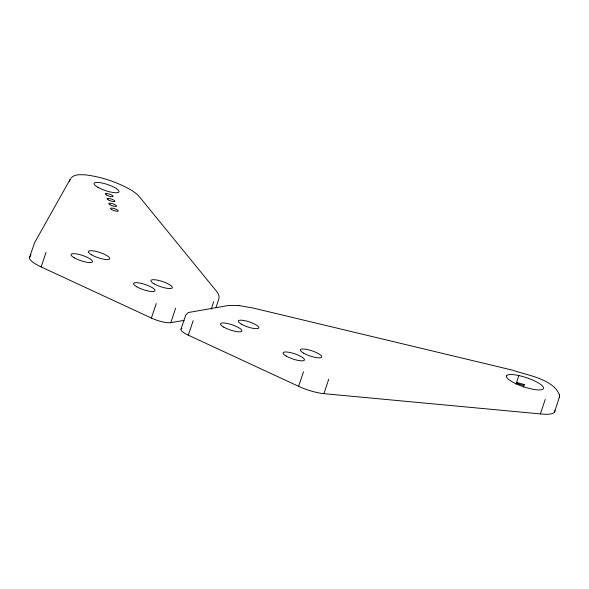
<?xml version="1.0" encoding="UTF-8"?>
<svg xmlns="http://www.w3.org/2000/svg" width="589" height="589" viewBox="0 0 589 589"><rect width="100%" height="100%" fill="white"/><g stroke="black" fill="none" stroke-linecap="round" stroke-linejoin="round"><path stroke-width="0.88" d="M559.528 395.079C553.285 378.779 526.809 375.23 512.577 370.172L253.123 308.032L238.722 305.492M554.536 412.05L559.366 397.17M559.344 397.531L559.55 394.726M213.733 301.59L211.237 309.203M175.632 308.135L170.81 322.662A15.034 3.659 18.6 0 1 151.38 318.053L41.12 266.92A23.825 5.802 18.6 0 1 29.627 257.187L34.574 242.72L70.282 179.115L69.406 181.493M545.23 399.386L540.393 413.912L323.935 393.658A23.825 5.802 18.6 0 1 298.586 386.31L188.281 335.163A15.034 3.659 18.6 0 1 181.905 328.375M328.772 379.139L323.935 393.658M41.12 266.92L46.03 252.423M151.38 318.053L156.291 303.549M181.007 329.067L185.785 314.916L188.355 312.523L228.046 305.544L238.965 305.514M188.281 335.163L193.192 320.666M216.038 307.348L218.652 299.58C219.785 296.716 218.475 293.565 216.59 291.349L140.197 197.749L137.149 194.304L131.907 190.49C117.594 182.207 101.544 176.796 85.118 174.823C80.465 174.771 74.111 173.843 70.952 178.29M298.586 386.31L303.497 371.814M515.964 384.205L518.872 375.561M523.326 387.216L524.203 384.624L523.437 384.359A19.54 4.764 18.6 0 0 516.546 382.475L516.789 382.813A4.064 0.987 18.6 0 0 521.339 384.86A4.064 0.987 18.6 0 0 524.203 384.624M29.627 257.187L30.967 254.801M170.81 322.662L184.107 320.372M554.926 410.496A37.586 9.159 18.6 0 1 540.393 413.912M506.525 375.892L506.628 377.181L507.895 378.786A19.54 4.764 18.6 0 0 521.942 386.193L524.262 386.988A19.54 4.764 18.6 0 0 531.153 388.873L533.303 389.307A19.54 4.764 18.6 0 0 543.5 388.549L543.389 387.26L542.13 385.655A19.54 4.764 18.6 0 0 528.083 378.248L525.763 377.453A19.54 4.764 18.6 0 0 506.525 375.892M241.409 324.171A10.808 2.636 18.6 0 0 258.519 328.228A10.808 2.636 18.6 0 0 245.709 320.872A10.808 2.636 18.6 0 0 241.409 324.171M303.622 353.157A11.272 2.746 18.6 0 0 321.469 357.39A11.272 2.746 18.6 0 0 308.113 349.711A11.272 2.746 18.6 0 0 303.622 353.157M286.306 356.131A11.272 2.746 18.6 0 0 304.152 360.365A11.272 2.746 18.6 0 0 290.789 352.686A11.272 2.746 18.6 0 0 286.306 356.131M223.783 327.138A11.272 2.746 18.6 0 0 241.63 331.371A11.272 2.746 18.6 0 0 228.267 323.692A11.272 2.746 18.6 0 0 223.783 327.138M154.178 283.861A11.272 2.746 18.6 0 0 172.032 288.095A11.272 2.746 18.6 0 0 158.669 280.416A11.272 2.746 18.6 0 0 154.178 283.861M111.593 209.522A4.13 1.009 18.6 0 0 118.19 211.149A4.13 1.009 18.6 0 0 113.441 208.344A4.13 1.009 18.6 0 0 111.593 209.522M91.656 254.868A11.272 2.746 18.6 0 0 109.51 259.101A11.272 2.746 18.6 0 0 96.147 251.422A11.272 2.746 18.6 0 0 91.656 254.868M97.855 187.265A13.157 3.203 18.6 0 0 118.683 192.205A13.157 3.203 18.6 0 0 103.097 183.253A13.157 3.203 18.6 0 0 97.855 187.265M106.499 195.025A4.13 1.009 18.6 0 0 113.044 196.579A4.13 1.009 18.6 0 0 108.148 193.759A4.13 1.009 18.6 0 0 106.499 195.025M109.952 204.722A4.13 1.009 18.6 0 0 116.497 206.275A4.13 1.009 18.6 0 0 111.601 203.463A4.13 1.009 18.6 0 0 109.952 204.722M108.229 199.877A4.13 1.009 18.6 0 0 114.774 201.423A4.13 1.009 18.6 0 0 109.871 198.611A4.13 1.009 18.6 0 0 108.229 199.877M74.339 257.842A11.272 2.746 18.6 0 0 92.186 262.076A11.272 2.746 18.6 0 0 78.83 254.396A11.272 2.746 18.6 0 0 74.339 257.842M136.862 286.836A11.272 2.746 18.6 0 0 154.708 291.069A11.272 2.746 18.6 0 0 141.353 283.39A11.272 2.746 18.6 0 0 136.862 286.836"/></g></svg>
